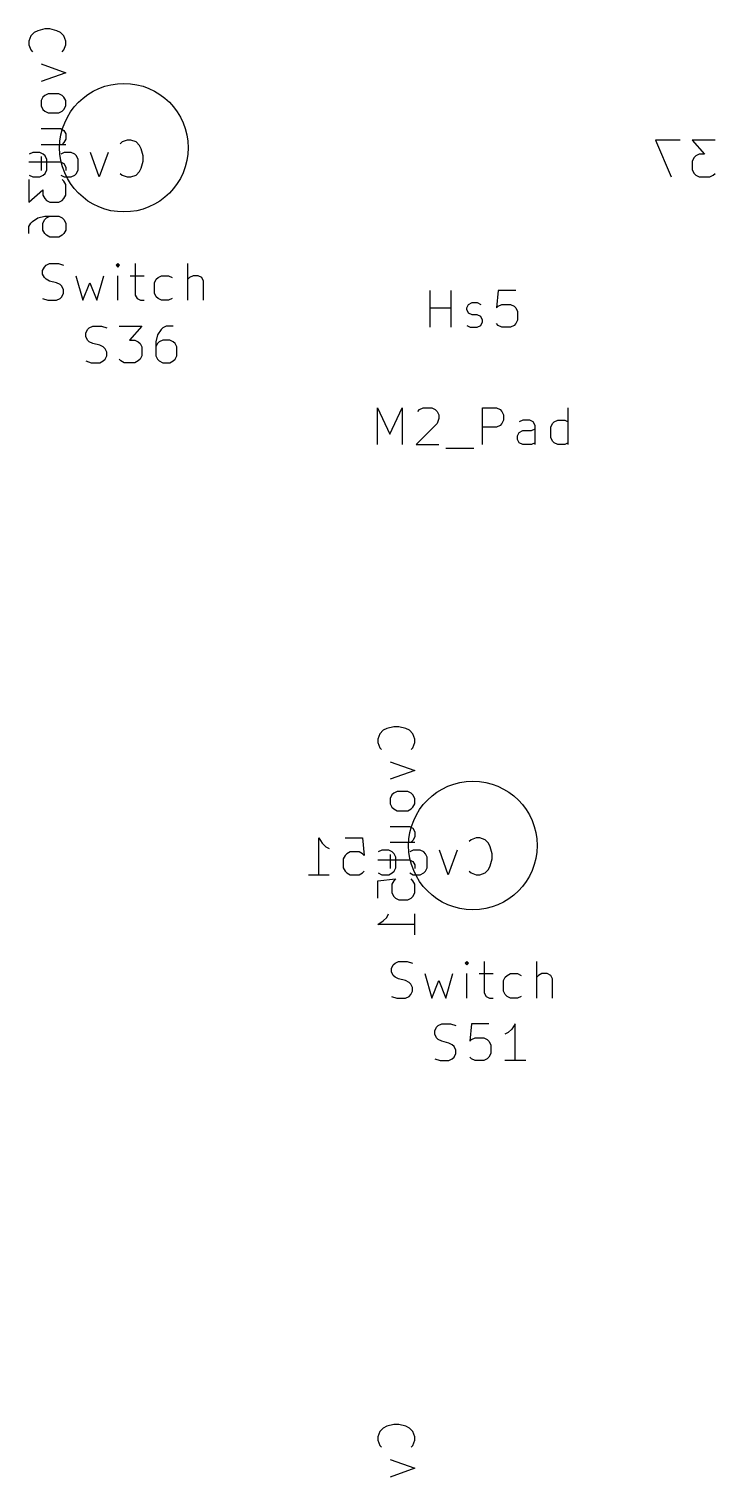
# Model space of a CAD drawing. Extents: x -8 to 301, y -173 to 11.
# Drawn here: x 125.66 to 144.34, y -78.7 to -39.27 of the extents above; entities that cross this region are included whole.
import ezdxf

# ---------------------------------------------------------------- set-up
doc = ezdxf.new("R2010")
doc.units = 0
doc.layers.add('BLACK', color=7, linetype='CONTINUOUS')

msp = doc.modelspace()

# ---------------------------------------------------------------- linework, layer by layer
at = {"layer": 'BLACK', "linetype": 'CONTINUOUS'}
for p, q in [((125.807676, -39.361903), (125.712438, -39.457141)), ((125.902914, -39.314284), (125.807676, -39.361903)), ((126.09339, -39.266665), (125.902914, -39.314284)), ((126.236247, -39.266665), (126.09339, -39.266665)), ((126.426723, -39.314284), (126.236247, -39.266665)), ((126.521961, -39.361903), (126.426723, -39.314284)), ((126.6172, -39.457141), (126.521961, -39.361903)), ((125.712438, -39.457141), (125.664819, -39.599998)), ((125.664819, -39.599998), (125.664819, -39.695236)), ((125.664819, -39.695236), (125.712438, -39.838093)), ((126.664819, -39.599998), (126.6172, -39.457141)), ((126.6172, -39.838093), (126.664819, -39.695236)), ((126.664819, -39.695236), (126.664819, -39.599998)), ((125.712438, -39.838093), (125.760057, -39.885712)), ((126.56958, -39.885712), (126.6172, -39.838093)), ((125.998152, -40.219046), (126.664819, -40.457141)), ((126.664819, -40.457141), (125.998152, -40.695236)), ((126.045771, -41.123808), (125.998152, -41.219046)), ((125.998152, -41.219046), (125.998152, -41.361903)), ((125.998152, -41.361903), (126.045771, -41.457141)), ((126.09339, -41.076189), (126.045771, -41.123808)), ((126.188628, -41.02857), (126.09339, -41.076189)), ((126.474342, -41.02857), (126.188628, -41.02857)), ((126.56958, -41.076189), (126.474342, -41.02857)), ((126.6172, -41.123808), (126.56958, -41.076189)), ((126.664819, -41.219046), (126.6172, -41.123808)), ((126.6172, -41.457141), (126.664819, -41.361903)), ((126.664819, -41.361903), (126.664819, -41.219046)), ((126.045771, -41.457141), (126.09339, -41.50476)), ((126.09339, -41.50476), (126.188628, -41.552379)), ((126.188628, -41.552379), (126.474342, -41.552379)), ((126.474342, -41.552379), (126.56958, -41.50476)), ((126.56958, -41.50476), (126.6172, -41.457141)), ((125.998152, -41.980951), (126.521961, -41.980951)), ((126.521961, -41.980951), (126.6172, -42.02857)), ((126.6172, -42.02857), (126.664819, -42.123808)), ((126.664819, -42.123808), (126.664819, -42.266665)), ((125.998152, -42.409522), (126.664819, -42.409522)), ((126.6172, -42.361903), (126.56958, -42.409522)), ((126.664819, -42.266665), (126.6172, -42.361903)), ((128.198571, -42.342438), (128.150952, -42.390057)), ((128.341428, -42.294819), (128.198571, -42.342438)), ((128.436666, -42.294819), (128.341428, -42.294819)), ((128.579523, -42.342438), (128.436666, -42.294819)), ((128.674761, -42.437676), (128.579523, -42.342438)), ((128.72238, -42.532914), (128.674761, -42.437676)), ((128.769999, -42.72339), (128.72238, -42.532914)), ((143.389046, -42.294819), (142.72238, -42.294819)), ((142.72238, -42.294819), (143.150951, -43.294819)), ((144.341427, -42.294819), (143.72238, -42.294819)), ((143.72238, -42.294819), (144.055713, -42.675771)), ((125.664819, -42.885713), (126.521961, -42.885713)), ((125.769999, -42.628152), (125.674761, -42.675771)), ((125.960475, -42.628152), (125.769999, -42.628152)), ((126.055713, -42.675771), (125.960475, -42.628152)), ((125.998152, -42.742856), (125.998152, -43.123808)), ((126.103332, -42.72339), (126.055713, -42.675771)), ((126.150951, -42.818628), (126.103332, -42.72339)), ((126.150951, -43.104342), (126.150951, -42.818628)), ((126.521961, -42.885713), (126.6172, -42.933332)), ((126.627142, -42.628152), (126.531904, -42.675771)), ((126.6172, -42.933332), (126.664819, -43.02857)), ((126.817618, -42.628152), (126.627142, -42.628152)), ((126.912856, -42.675771), (126.817618, -42.628152)), ((126.960475, -42.72339), (126.912856, -42.675771)), ((127.008094, -42.818628), (126.960475, -42.72339)), ((127.008094, -43.104342), (127.008094, -42.818628)), ((127.579523, -43.294819), (127.341428, -42.628152)), ((127.817618, -42.628152), (127.579523, -43.294819)), ((128.72238, -43.056723), (128.769999, -42.866247)), ((128.769999, -42.866247), (128.769999, -42.72339)), ((143.769999, -42.771009), (143.72238, -42.866247)), ((143.72238, -42.866247), (143.72238, -43.104342)), ((143.817618, -42.72339), (143.769999, -42.771009)), ((143.912856, -42.675771), (143.817618, -42.72339)), ((144.055713, -42.675771), (143.912856, -42.675771)), ((125.664819, -43.361904), (125.664819, -43.980951)), ((125.674761, -43.2472), (125.769999, -43.294819)), ((125.769999, -43.294819), (125.960475, -43.294819)), ((125.960475, -43.294819), (126.055713, -43.2472)), ((126.055713, -43.2472), (126.103332, -43.19958)), ((126.103332, -43.19958), (126.150951, -43.104342)), ((126.531904, -43.2472), (126.627142, -43.294819)), ((126.6172, -43.409523), (126.56958, -43.361904)), ((126.627142, -43.294819), (126.817618, -43.294819)), ((126.664819, -43.02857), (126.664819, -43.123808)), ((126.817618, -43.294819), (126.912856, -43.2472)), ((126.912856, -43.2472), (126.960475, -43.19958)), ((126.960475, -43.19958), (127.008094, -43.104342)), ((128.150952, -43.19958), (128.198571, -43.2472)), ((128.198571, -43.2472), (128.341428, -43.294819)), ((128.341428, -43.294819), (128.436666, -43.294819)), ((128.436666, -43.294819), (128.579523, -43.2472)), ((128.579523, -43.2472), (128.674761, -43.151961)), ((128.674761, -43.151961), (128.72238, -43.056723)), ((143.72238, -43.104342), (143.769999, -43.19958)), ((143.769999, -43.19958), (143.817618, -43.2472)), ((143.817618, -43.2472), (143.912856, -43.294819)), ((143.912856, -43.294819), (144.19857, -43.294819)), ((144.19857, -43.294819), (144.293808, -43.2472)), ((144.293808, -43.2472), (144.341427, -43.19958)), ((125.664819, -43.980951), (126.045771, -43.647618)), ((126.045771, -43.647618), (126.045771, -43.790475)), ((126.664819, -43.504761), (126.6172, -43.409523)), ((126.664819, -43.790475), (126.664819, -43.504761)), ((126.045771, -43.790475), (126.09339, -43.885713)), ((126.09339, -43.885713), (126.141009, -43.933332)), ((126.141009, -43.933332), (126.236247, -43.980951)), ((126.236247, -43.980951), (126.474342, -43.980951)), ((126.474342, -43.980951), (126.56958, -43.933332)), ((126.56958, -43.933332), (126.6172, -43.885713)), ((126.6172, -43.885713), (126.664819, -43.790475)), ((125.664819, -44.647618), (125.712438, -44.55238)), ((125.712438, -44.55238), (125.760057, -44.504761)), ((125.760057, -44.504761), (125.902914, -44.409523)), ((125.902914, -44.409523), (126.09339, -44.361904)), ((126.045771, -44.55238), (126.09339, -44.457142)), ((126.045771, -44.742856), (126.045771, -44.55238)), ((126.09339, -44.361904), (126.474342, -44.361904)), ((126.09339, -44.457142), (126.141009, -44.409523)), ((126.141009, -44.409523), (126.236247, -44.361904)), ((126.474342, -44.361904), (126.56958, -44.409523)), ((126.56958, -44.409523), (126.6172, -44.457142)), ((126.6172, -44.457142), (126.664819, -44.55238)), ((126.664819, -44.55238), (126.664819, -44.742856)), ((125.664819, -44.838094), (125.664819, -44.647618)), ((126.09339, -44.838094), (126.045771, -44.742856)), ((126.141009, -44.885713), (126.09339, -44.838094)), ((126.236247, -44.933332), (126.141009, -44.885713)), ((126.474342, -44.933332), (126.236247, -44.933332)), ((126.56958, -44.885713), (126.474342, -44.933332)), ((126.6172, -44.838094), (126.56958, -44.885713)), ((126.664819, -44.742856), (126.6172, -44.838094)), ((126.083333, -45.750057), (126.130952, -45.702438)), ((126.130952, -45.702438), (126.22619, -45.654819)), ((126.22619, -45.654819), (126.464285, -45.654819)), ((126.464285, -45.654819), (126.607142, -45.702438)), ((128.083333, -45.654819), (128.035714, -45.702438)), ((128.035714, -45.702438), (128.083333, -45.750057)), ((128.130952, -45.702438), (128.083333, -45.654819)), ((128.083333, -45.654819), (128.083333, -45.750057)), ((128.083333, -45.750057), (128.130952, -45.702438)), ((128.559523, -45.654819), (128.559523, -46.511961)), ((129.988095, -46.654819), (129.988095, -45.654819)), ((126.035714, -45.845295), (126.083333, -45.750057)), ((126.035714, -45.940533), (126.035714, -45.845295)), ((126.083333, -46.035771), (126.035714, -45.940533)), ((126.130952, -46.08339), (126.083333, -46.035771)), ((126.22619, -46.131009), (126.130952, -46.08339)), ((126.416666, -46.178628), (126.22619, -46.131009)), ((126.940476, -45.988152), (127.130952, -46.654819)), ((127.511904, -46.654819), (127.70238, -45.988152)), ((128.083333, -46.654819), (128.083333, -45.988152)), ((128.416666, -45.988152), (128.797618, -45.988152)), ((129.083333, -46.178628), (129.130952, -46.08339)), ((129.130952, -46.08339), (129.178571, -46.035771)), ((129.178571, -46.035771), (129.273809, -45.988152)), ((129.273809, -45.988152), (129.464285, -45.988152)), ((129.464285, -45.988152), (129.559523, -46.035771)), ((130.035714, -46.035771), (129.988095, -46.08339)), ((130.130952, -45.988152), (130.035714, -46.035771)), ((130.273809, -45.988152), (130.130952, -45.988152)), ((130.369047, -46.035771), (130.273809, -45.988152)), ((130.416666, -46.131009), (130.369047, -46.035771)), ((130.416666, -46.654819), (130.416666, -46.131009)), ((126.511904, -46.226247), (126.416666, -46.178628)), ((126.559523, -46.273866), (126.511904, -46.226247)), ((126.607142, -46.369104), (126.559523, -46.273866)), ((126.559523, -46.55958), (126.607142, -46.464342)), ((126.607142, -46.464342), (126.607142, -46.369104)), ((127.130952, -46.654819), (127.321428, -46.178628)), ((127.321428, -46.178628), (127.511904, -46.654819)), ((128.559523, -46.511961), (128.607142, -46.6072)), ((129.083333, -46.464342), (129.083333, -46.178628)), ((129.130952, -46.55958), (129.083333, -46.464342)), ((136.583333, -47.384819), (136.583333, -46.384819)), ((137.154761, -47.384819), (137.154761, -46.384819)), ((138.440476, -46.384819), (138.392857, -46.861009)), ((138.916666, -46.384819), (138.440476, -46.384819)), ((126.035714, -46.6072), (126.178571, -46.654819)), ((126.178571, -46.654819), (126.416666, -46.654819)), ((126.416666, -46.654819), (126.511904, -46.6072)), ((126.511904, -46.6072), (126.559523, -46.55958)), ((128.607142, -46.6072), (128.70238, -46.654819)), ((128.70238, -46.654819), (128.797618, -46.654819)), ((129.178571, -46.6072), (129.130952, -46.55958)), ((129.273809, -46.654819), (129.178571, -46.6072)), ((129.464285, -46.654819), (129.273809, -46.654819)), ((129.559523, -46.6072), (129.464285, -46.654819)), ((136.583333, -46.861009), (137.154761, -46.861009)), ((137.583333, -46.861009), (137.630952, -46.765771)), ((137.583333, -46.908628), (137.583333, -46.861009)), ((137.630952, -47.003866), (137.583333, -46.908628)), ((137.630952, -46.765771), (137.72619, -46.718152)), ((137.72619, -46.718152), (137.869047, -46.718152)), ((137.869047, -46.718152), (137.964285, -46.765771)), ((138.392857, -46.861009), (138.440476, -46.81339)), ((138.440476, -46.81339), (138.535714, -46.765771)), ((138.535714, -46.765771), (138.773809, -46.765771)), ((138.773809, -46.765771), (138.869047, -46.81339)), ((138.869047, -46.81339), (138.916666, -46.861009)), ((138.916666, -46.861009), (138.964285, -46.956247)), ((137.72619, -47.051485), (137.630952, -47.003866)), ((137.869047, -47.051485), (137.72619, -47.051485)), ((137.964285, -47.099104), (137.869047, -47.051485)), ((138.011904, -47.194342), (137.964285, -47.099104)), ((137.964285, -47.3372), (138.011904, -47.241961)), ((138.011904, -47.241961), (138.011904, -47.194342)), ((138.440476, -47.3372), (138.392857, -47.28958)), ((138.916666, -47.28958), (138.869047, -47.3372)), ((138.964285, -47.194342), (138.916666, -47.28958)), ((138.964285, -46.956247), (138.964285, -47.194342)), ((127.211905, -47.545295), (127.259524, -47.450057)), ((127.211905, -47.640533), (127.211905, -47.545295)), ((127.259524, -47.735771), (127.211905, -47.640533)), ((127.259524, -47.450057), (127.307143, -47.402438)), ((127.307143, -47.402438), (127.402381, -47.354819)), ((127.402381, -47.354819), (127.640476, -47.354819)), ((127.640476, -47.354819), (127.783333, -47.402438)), ((128.116667, -47.354819), (128.735714, -47.354819)), ((128.735714, -47.354819), (128.402381, -47.735771)), ((129.164286, -47.592914), (129.116667, -47.78339)), ((129.259524, -47.450057), (129.164286, -47.592914)), ((129.307143, -47.402438), (129.259524, -47.450057)), ((129.402381, -47.354819), (129.307143, -47.402438)), ((129.592857, -47.354819), (129.402381, -47.354819)), ((137.583333, -47.3372), (137.678571, -47.384819)), ((137.678571, -47.384819), (137.869047, -47.384819)), ((137.869047, -47.384819), (137.964285, -47.3372)), ((138.535714, -47.384819), (138.440476, -47.3372)), ((138.773809, -47.384819), (138.535714, -47.384819)), ((138.869047, -47.3372), (138.773809, -47.384819)), ((127.307143, -47.78339), (127.259524, -47.735771)), ((127.402381, -47.831009), (127.307143, -47.78339)), ((127.592857, -47.878628), (127.402381, -47.831009)), ((127.688095, -47.926247), (127.592857, -47.878628)), ((127.735714, -47.973866), (127.688095, -47.926247)), ((127.783333, -48.069104), (127.735714, -47.973866)), ((127.783333, -48.164342), (127.783333, -48.069104)), ((128.402381, -47.735771), (128.545238, -47.735771)), ((128.545238, -47.735771), (128.640476, -47.78339)), ((128.640476, -47.78339), (128.688095, -47.831009)), ((128.688095, -47.831009), (128.735714, -47.926247)), ((128.735714, -47.926247), (128.735714, -48.164342)), ((129.116667, -47.78339), (129.116667, -48.164342)), ((129.164286, -47.831009), (129.116667, -47.926247)), ((129.211905, -47.78339), (129.164286, -47.831009)), ((129.307143, -47.735771), (129.211905, -47.78339)), ((129.497619, -47.735771), (129.307143, -47.735771)), ((129.592857, -47.78339), (129.497619, -47.735771)), ((129.640476, -47.831009), (129.592857, -47.78339)), ((129.688095, -47.926247), (129.640476, -47.831009)), ((129.688095, -48.164342), (129.688095, -47.926247)), ((127.211905, -48.3072), (127.354762, -48.354819)), ((127.354762, -48.354819), (127.592857, -48.354819)), ((127.592857, -48.354819), (127.688095, -48.3072)), ((127.688095, -48.3072), (127.735714, -48.25958)), ((127.735714, -48.25958), (127.783333, -48.164342)), ((128.164286, -48.3072), (128.116667, -48.25958)), ((128.259524, -48.354819), (128.164286, -48.3072)), ((128.545238, -48.354819), (128.259524, -48.354819)), ((128.640476, -48.3072), (128.545238, -48.354819)), ((128.688095, -48.25958), (128.640476, -48.3072)), ((128.735714, -48.164342), (128.688095, -48.25958)), ((129.116667, -48.164342), (129.164286, -48.25958)), ((129.164286, -48.25958), (129.211905, -48.3072)), ((129.211905, -48.3072), (129.307143, -48.354819)), ((129.307143, -48.354819), (129.497619, -48.354819)), ((129.497619, -48.354819), (129.592857, -48.3072)), ((129.592857, -48.3072), (129.640476, -48.25958)), ((129.640476, -48.25958), (129.688095, -48.164342)), ((135.154762, -50.584819), (135.154762, -49.584819)), ((135.154762, -49.584819), (135.488095, -50.299104)), ((135.488095, -50.299104), (135.821428, -49.584819)), ((135.821428, -49.584819), (135.821428, -50.584819)), ((136.25, -49.680057), (136.297619, -49.632438)), ((136.297619, -49.632438), (136.392857, -49.584819)), ((136.392857, -49.584819), (136.630952, -49.584819)), ((136.630952, -49.584819), (136.72619, -49.632438)), ((136.72619, -49.632438), (136.773809, -49.680057)), ((138.011905, -50.584819), (138.011905, -49.584819)), ((138.011905, -49.584819), (138.392857, -49.584819)), ((138.392857, -49.584819), (138.488095, -49.632438)), ((138.488095, -49.632438), (138.535714, -49.680057)), ((140.345238, -50.584819), (140.345238, -49.584819)), ((136.773809, -50.01339), (136.202381, -50.584819)), ((136.773809, -49.680057), (136.821428, -49.775295)), ((136.821428, -49.870533), (136.773809, -50.01339)), ((136.821428, -49.775295), (136.821428, -49.870533)), ((138.488095, -50.061009), (138.392857, -50.108628)), ((138.535714, -50.01339), (138.488095, -50.061009)), ((138.535714, -49.680057), (138.583333, -49.775295)), ((138.583333, -49.918152), (138.535714, -50.01339)), ((138.583333, -49.775295), (138.583333, -49.918152)), ((139.107143, -49.918152), (139.011905, -49.965771)), ((139.297619, -49.918152), (139.107143, -49.918152)), ((139.392857, -49.965771), (139.297619, -49.918152)), ((139.440476, -50.061009), (139.392857, -49.965771)), ((139.440476, -50.584819), (139.440476, -50.061009)), ((139.869048, -50.108628), (139.916667, -50.01339)), ((139.916667, -50.01339), (139.964286, -49.965771)), ((139.964286, -49.965771), (140.059524, -49.918152)), ((140.059524, -49.918152), (140.25, -49.918152)), ((140.25, -49.918152), (140.345238, -49.965771)), ((138.392857, -50.108628), (138.011905, -50.108628)), ((138.964286, -50.346723), (139.011905, -50.251485)), ((138.964286, -50.441961), (138.964286, -50.346723)), ((139.011905, -50.5372), (138.964286, -50.441961)), ((139.011905, -50.251485), (139.107143, -50.203866)), ((139.107143, -50.203866), (139.345238, -50.203866)), ((139.345238, -50.203866), (139.440476, -50.156247)), ((139.869048, -50.394342), (139.869048, -50.108628)), ((139.916667, -50.48958), (139.869048, -50.394342)), ((136.202381, -50.584819), (136.821428, -50.584819)), ((137.011905, -50.680057), (137.773809, -50.680057)), ((139.107143, -50.584819), (139.011905, -50.5372)), ((139.345238, -50.584819), (139.107143, -50.584819)), ((139.440476, -50.5372), (139.345238, -50.584819)), ((139.964286, -50.5372), (139.916667, -50.48958)), ((140.059524, -50.584819), (139.964286, -50.5372)), ((140.25, -50.584819), (140.059524, -50.584819)), ((140.345238, -50.5372), (140.25, -50.584819)), ((135.402914, -58.314284), (135.307676, -58.361903)), ((135.59339, -58.266665), (135.402914, -58.314284)), ((135.736247, -58.266665), (135.59339, -58.266665)), ((135.926723, -58.314284), (135.736247, -58.266665)), ((136.021961, -58.361903), (135.926723, -58.314284)), ((135.212438, -58.457141), (135.164819, -58.599998)), ((135.164819, -58.599998), (135.164819, -58.695236)), ((135.164819, -58.695236), (135.212438, -58.838093)), ((135.307676, -58.361903), (135.212438, -58.457141)), ((136.1172, -58.457141), (136.021961, -58.361903)), ((136.164819, -58.599998), (136.1172, -58.457141)), ((136.1172, -58.838093), (136.164819, -58.695236)), ((136.164819, -58.695236), (136.164819, -58.599998)), ((135.212438, -58.838093), (135.260057, -58.885712)), ((136.06958, -58.885712), (136.1172, -58.838093)), ((135.498152, -59.219046), (136.164819, -59.457141)), ((136.164819, -59.457141), (135.498152, -59.695236)), ((135.545771, -60.123808), (135.498152, -60.219046)), ((135.498152, -60.219046), (135.498152, -60.361903)), ((135.59339, -60.076189), (135.545771, -60.123808)), ((135.688628, -60.02857), (135.59339, -60.076189)), ((135.974342, -60.02857), (135.688628, -60.02857)), ((136.06958, -60.076189), (135.974342, -60.02857)), ((136.1172, -60.123808), (136.06958, -60.076189)), ((136.164819, -60.219046), (136.1172, -60.123808)), ((136.164819, -60.361903), (136.164819, -60.219046)), ((135.498152, -60.361903), (135.545771, -60.457141)), ((135.545771, -60.457141), (135.59339, -60.50476)), ((135.59339, -60.50476), (135.688628, -60.552379)), ((135.688628, -60.552379), (135.974342, -60.552379)), ((135.974342, -60.552379), (136.06958, -60.50476)), ((136.06958, -60.50476), (136.1172, -60.457141)), ((136.1172, -60.457141), (136.164819, -60.361903)), ((135.498152, -60.980951), (136.021961, -60.980951)), ((136.021961, -60.980951), (136.1172, -61.02857)), ((136.1172, -61.02857), (136.164819, -61.123808)), ((133.555713, -62.294819), (133.555713, -61.294819)), ((133.555713, -61.294819), (133.650951, -61.437676)), ((133.650951, -61.437676), (133.746189, -61.532914)), ((134.269999, -61.294819), (134.746189, -61.294819)), ((134.746189, -61.294819), (134.793808, -61.771009)), ((135.498152, -61.409522), (136.164819, -61.409522)), ((136.1172, -61.361903), (136.06958, -61.409522)), ((136.164819, -61.266665), (136.1172, -61.361903)), ((136.164819, -61.123808), (136.164819, -61.266665)), ((137.698571, -61.342438), (137.650952, -61.390057)), ((137.841428, -61.294819), (137.698571, -61.342438)), ((137.936666, -61.294819), (137.841428, -61.294819)), ((138.079523, -61.342438), (137.936666, -61.294819)), ((138.174761, -61.437676), (138.079523, -61.342438)), ((138.22238, -61.532914), (138.174761, -61.437676)), ((133.746189, -61.532914), (133.841427, -61.580533)), ((134.269999, -61.771009), (134.22238, -61.866247)), ((134.22238, -61.866247), (134.22238, -62.104342)), ((134.317618, -61.72339), (134.269999, -61.771009)), ((134.412856, -61.675771), (134.317618, -61.72339)), ((134.650951, -61.675771), (134.412856, -61.675771)), ((134.746189, -61.72339), (134.650951, -61.675771)), ((134.793808, -61.771009), (134.746189, -61.72339)), ((135.164819, -61.885713), (136.021961, -61.885713)), ((135.269999, -61.628152), (135.174761, -61.675771)), ((135.460475, -61.628152), (135.269999, -61.628152)), ((135.555713, -61.675771), (135.460475, -61.628152)), ((135.498152, -61.742856), (135.498152, -62.123808)), ((135.603332, -61.72339), (135.555713, -61.675771)), ((135.650951, -61.818628), (135.603332, -61.72339)), ((135.650951, -62.104342), (135.650951, -61.818628)), ((136.021961, -61.885713), (136.1172, -61.933332)), ((136.127142, -61.628152), (136.031904, -61.675771)), ((136.317618, -61.628152), (136.127142, -61.628152)), ((136.412856, -61.675771), (136.317618, -61.628152)), ((136.460475, -61.72339), (136.412856, -61.675771)), ((136.508094, -61.818628), (136.460475, -61.72339)), ((136.508094, -62.104342), (136.508094, -61.818628)), ((137.079523, -62.294819), (136.841428, -61.628152)), ((137.317618, -61.628152), (137.079523, -62.294819)), ((138.269999, -61.72339), (138.22238, -61.532914)), ((138.22238, -62.056723), (138.269999, -61.866247)), ((138.269999, -61.866247), (138.269999, -61.72339)), ((133.269999, -62.294819), (133.841427, -62.294819)), ((134.22238, -62.104342), (134.269999, -62.19958)), ((134.269999, -62.19958), (134.317618, -62.2472)), ((134.317618, -62.2472), (134.412856, -62.294819)), ((134.412856, -62.294819), (134.650951, -62.294819)), ((134.650951, -62.294819), (134.746189, -62.2472)), ((134.746189, -62.2472), (134.793808, -62.19958)), ((135.174761, -62.2472), (135.269999, -62.294819)), ((135.269999, -62.294819), (135.460475, -62.294819)), ((135.460475, -62.294819), (135.555713, -62.2472)), ((135.555713, -62.2472), (135.603332, -62.19958)), ((135.603332, -62.19958), (135.650951, -62.104342)), ((136.031904, -62.2472), (136.127142, -62.294819)), ((136.1172, -61.933332), (136.164819, -62.02857)), ((136.127142, -62.294819), (136.317618, -62.294819)), ((136.164819, -62.02857), (136.164819, -62.123808)), ((136.317618, -62.294819), (136.412856, -62.2472)), ((136.412856, -62.2472), (136.460475, -62.19958)), ((136.460475, -62.19958), (136.508094, -62.104342)), ((137.650952, -62.19958), (137.698571, -62.2472)), ((137.698571, -62.2472), (137.841428, -62.294819)), ((137.841428, -62.294819), (137.936666, -62.294819)), ((137.936666, -62.294819), (138.079523, -62.2472)), ((138.079523, -62.2472), (138.174761, -62.151961)), ((138.174761, -62.151961), (138.22238, -62.056723)), ((135.164819, -62.457142), (135.641009, -62.409523)), ((135.164819, -62.933332), (135.164819, -62.457142)), ((135.59339, -62.457142), (135.545771, -62.55238)), ((135.545771, -62.55238), (135.545771, -62.790475)), ((135.641009, -62.409523), (135.59339, -62.457142)), ((136.1172, -62.457142), (136.06958, -62.409523)), ((136.164819, -62.55238), (136.1172, -62.457142)), ((136.164819, -62.790475), (136.164819, -62.55238)), ((135.545771, -62.790475), (135.59339, -62.885713)), ((135.59339, -62.885713), (135.641009, -62.933332)), ((135.641009, -62.933332), (135.736247, -62.980951)), ((135.736247, -62.980951), (135.974342, -62.980951)), ((135.974342, -62.980951), (136.06958, -62.933332)), ((136.06958, -62.933332), (136.1172, -62.885713)), ((136.1172, -62.885713), (136.164819, -62.790475)), ((135.307676, -63.55238), (135.402914, -63.457142)), ((135.402914, -63.457142), (135.450533, -63.361904)), ((136.164819, -63.933332), (136.164819, -63.361904)), ((135.164819, -63.647618), (135.307676, -63.55238)), ((136.164819, -63.647618), (135.164819, -63.647618)), ((135.630952, -64.702438), (135.72619, -64.654819)), ((135.72619, -64.654819), (135.964285, -64.654819)), ((135.964285, -64.654819), (136.107142, -64.702438)), ((137.583333, -64.654819), (137.535714, -64.702438)), ((137.630952, -64.702438), (137.583333, -64.654819)), ((137.583333, -64.654819), (137.583333, -64.750057)), ((138.059523, -64.654819), (138.059523, -65.511961)), ((139.488095, -65.654819), (139.488095, -64.654819)), ((135.535714, -64.845295), (135.583333, -64.750057)), ((135.535714, -64.940533), (135.535714, -64.845295)), ((135.583333, -65.035771), (135.535714, -64.940533)), ((135.583333, -64.750057), (135.630952, -64.702438)), ((135.630952, -65.08339), (135.583333, -65.035771)), ((136.440476, -64.988152), (136.630952, -65.654819)), ((137.011904, -65.654819), (137.20238, -64.988152)), ((137.535714, -64.702438), (137.583333, -64.750057)), ((137.583333, -64.750057), (137.630952, -64.702438)), ((137.583333, -65.654819), (137.583333, -64.988152)), ((137.916666, -64.988152), (138.297618, -64.988152)), ((138.630952, -65.08339), (138.678571, -65.035771)), ((138.678571, -65.035771), (138.773809, -64.988152)), ((138.773809, -64.988152), (138.964285, -64.988152)), ((138.964285, -64.988152), (139.059523, -65.035771)), ((139.535714, -65.035771), (139.488095, -65.08339)), ((139.630952, -64.988152), (139.535714, -65.035771)), ((139.773809, -64.988152), (139.630952, -64.988152)), ((139.869047, -65.035771), (139.773809, -64.988152)), ((139.916666, -65.131009), (139.869047, -65.035771)), ((135.72619, -65.131009), (135.630952, -65.08339)), ((135.916666, -65.178628), (135.72619, -65.131009)), ((136.011904, -65.226247), (135.916666, -65.178628)), ((136.059523, -65.273866), (136.011904, -65.226247)), ((136.107142, -65.369104), (136.059523, -65.273866)), ((136.107142, -65.464342), (136.107142, -65.369104)), ((136.630952, -65.654819), (136.821428, -65.178628)), ((136.821428, -65.178628), (137.011904, -65.654819)), ((138.583333, -65.178628), (138.630952, -65.08339)), ((138.583333, -65.464342), (138.583333, -65.178628)), ((139.916666, -65.654819), (139.916666, -65.131009)), ((135.535714, -65.6072), (135.678571, -65.654819)), ((135.678571, -65.654819), (135.916666, -65.654819)), ((135.916666, -65.654819), (136.011904, -65.6072)), ((136.011904, -65.6072), (136.059523, -65.55958)), ((136.059523, -65.55958), (136.107142, -65.464342)), ((138.059523, -65.511961), (138.107142, -65.6072)), ((138.107142, -65.6072), (138.20238, -65.654819)), ((138.20238, -65.654819), (138.297618, -65.654819)), ((138.630952, -65.55958), (138.583333, -65.464342)), ((138.678571, -65.6072), (138.630952, -65.55958)), ((138.773809, -65.654819), (138.678571, -65.6072)), ((138.964285, -65.654819), (138.773809, -65.654819)), ((139.059523, -65.6072), (138.964285, -65.654819)), ((136.711905, -66.545295), (136.759524, -66.450057)), ((136.711905, -66.640533), (136.711905, -66.545295)), ((136.759524, -66.450057), (136.807143, -66.402438)), ((136.807143, -66.402438), (136.902381, -66.354819)), ((136.902381, -66.354819), (137.140476, -66.354819)), ((137.140476, -66.354819), (137.283333, -66.402438)), ((137.711905, -66.354819), (137.664286, -66.831009)), ((138.188095, -66.354819), (137.711905, -66.354819)), ((138.711905, -66.592914), (138.616667, -66.640533)), ((138.807143, -66.497676), (138.711905, -66.592914)), ((138.902381, -66.354819), (138.807143, -66.497676)), ((138.902381, -67.354819), (138.902381, -66.354819)), ((136.759524, -66.735771), (136.711905, -66.640533)), ((136.807143, -66.78339), (136.759524, -66.735771)), ((136.902381, -66.831009), (136.807143, -66.78339)), ((137.092857, -66.878628), (136.902381, -66.831009)), ((137.188095, -66.926247), (137.092857, -66.878628)), ((137.235714, -66.973866), (137.188095, -66.926247)), ((137.283333, -67.069104), (137.235714, -66.973866)), ((137.664286, -66.831009), (137.711905, -66.78339)), ((137.711905, -66.78339), (137.807143, -66.735771)), ((137.807143, -66.735771), (138.045238, -66.735771)), ((138.045238, -66.735771), (138.140476, -66.78339)), ((138.140476, -66.78339), (138.188095, -66.831009)), ((138.188095, -66.831009), (138.235714, -66.926247)), ((138.235714, -66.926247), (138.235714, -67.164342)), ((136.711905, -67.3072), (136.854762, -67.354819)), ((136.854762, -67.354819), (137.092857, -67.354819)), ((137.092857, -67.354819), (137.188095, -67.3072)), ((137.188095, -67.3072), (137.235714, -67.25958)), ((137.235714, -67.25958), (137.283333, -67.164342)), ((137.283333, -67.164342), (137.283333, -67.069104)), ((137.711905, -67.3072), (137.664286, -67.25958)), ((137.807143, -67.354819), (137.711905, -67.3072)), ((138.045238, -67.354819), (137.807143, -67.354819)), ((138.140476, -67.3072), (138.045238, -67.354819)), ((138.188095, -67.25958), (138.140476, -67.3072)), ((138.235714, -67.164342), (138.188095, -67.25958)), ((139.188095, -67.354819), (138.616667, -67.354819)), ((135.59339, -77.266665), (135.402914, -77.314284)), ((135.736247, -77.266665), (135.59339, -77.266665)), ((135.926723, -77.314284), (135.736247, -77.266665)), ((135.212438, -77.457141), (135.164819, -77.599998)), ((135.164819, -77.599998), (135.164819, -77.695236)), ((135.307676, -77.361903), (135.212438, -77.457141)), ((135.402914, -77.314284), (135.307676, -77.361903)), ((136.021961, -77.361903), (135.926723, -77.314284)), ((136.1172, -77.457141), (136.021961, -77.361903)), ((136.164819, -77.599998), (136.1172, -77.457141)), ((136.164819, -77.695236), (136.164819, -77.599998)), ((135.164819, -77.695236), (135.212438, -77.838093)), ((135.212438, -77.838093), (135.260057, -77.885712)), ((136.06958, -77.885712), (136.1172, -77.838093)), ((136.1172, -77.838093), (136.164819, -77.695236)), ((135.498152, -78.219046), (136.164819, -78.457141)), ((136.164819, -78.457141), (135.498152, -78.695236))]:
    msp.add_line(p, q, dxfattribs=at)
at = {"layer": 'BLACK'}
for centre in [(128.25, -42.5), (137.75, -61.5)]:
    msp.add_circle(centre, 1.75, dxfattribs=at)

doc.saveas('drawing.dxf')
